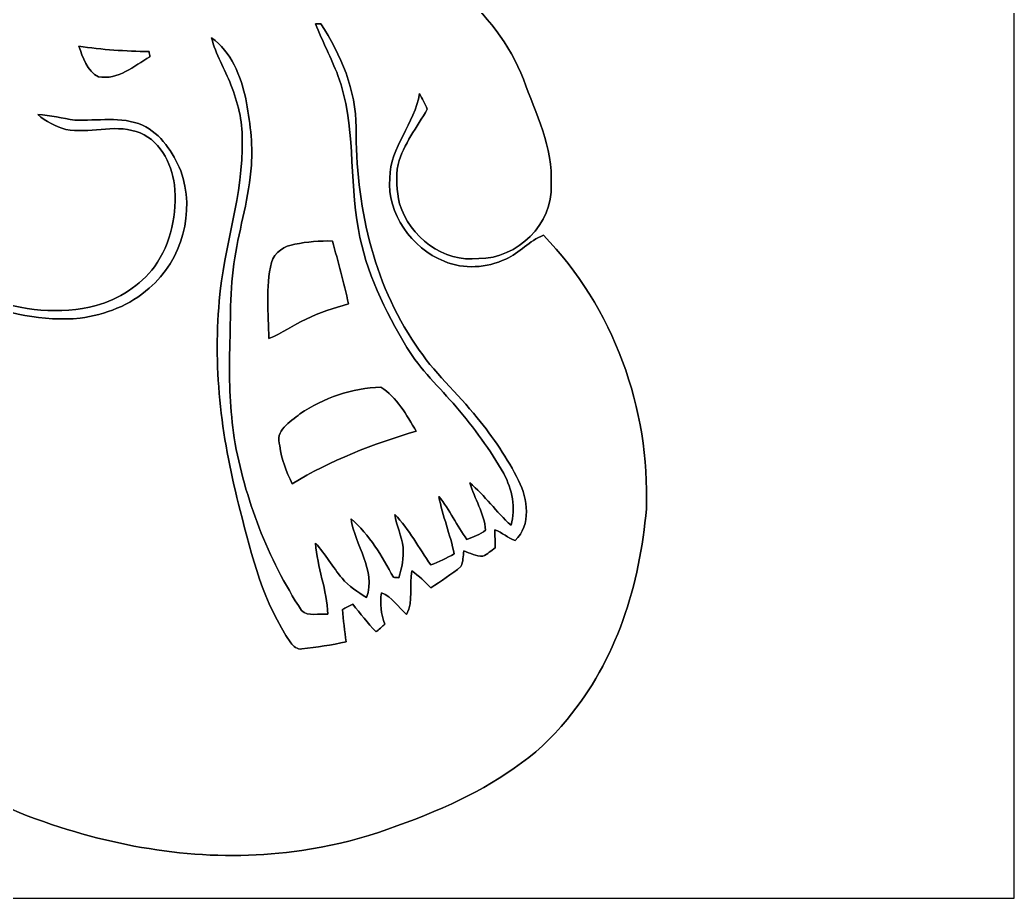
# Model space of a CAD drawing. Header units: centimetres. Extents: x -16.8 to 16.8, y -16.7 to 16.7.
# Drawn here: x -4.13 to 16.77, y -16.67 to 1.79 of the extents above; entities that cross this region are included whole.
import ezdxf

# ---------------------------------------------------------------- set-up
doc = ezdxf.new("R2010")
doc.units = ezdxf.units.CM
doc.header["$MEASUREMENT"] = 0
doc.layers.add('Layer 1', color=7, linetype='Continuous')

msp = doc.modelspace()

# ---------------------------------------------------------------- linework, layer by layer
at = {"layer": 'Layer 1', "color": 7}
for points, knots in [([(-16.77458, 16.66875), (-16.77458, 16.66875), (16.77458, 16.66875), (16.77458, 16.66875), (16.77458, 16.66875), (16.77458, 16.66875), (16.77458, -16.66875), (16.77458, -16.66875), (16.77458, -16.66875), (16.77458, -16.66875), (-16.77458, -16.66875), (-16.77458, -16.66875), (-16.77458, -16.66875), (-16.77458, -16.66875), (-16.77458, 16.66875), (-16.77458, 16.66875), (-16.77458, 16.66875), (-16.77458, 16.66875), (-16.77458, 16.66875), (-16.77458, 16.66875)], [0, 0, 0, 0, 0.16666667, 0.16666667, 0.16666667, 0.16666667, 0.33333333, 0.33333333, 0.33333333, 0.33333333, 0.5, 0.5, 0.5, 0.5, 0.66666667, 0.66666667, 0.66666667, 0.66666667, 1, 1, 1, 1]), ([(0.12136, 15.3356), (-0.28293, 15.33066), (-0.65723, 15.02551), (-0.72037, 14.62229), (-0.72037, 14.62229), (-0.74224, 14.23917), (-0.70203, 13.8557), (-0.6664, 13.47435), (-0.6664, 13.47435), (-0.63712, 13.07536), (-0.7045, 12.67495), (-0.82656, 12.29572), (-0.82656, 12.29572), (-0.97614, 11.7475), (-1.21849, 11.22292), (-1.5554, 10.76431), (-1.5554, 10.76431), (-1.67534, 10.61614), (-1.79917, 10.45669), (-1.97132, 10.36708), (-1.97132, 10.36708), (-2.46415, 10.32792), (-2.95381, 10.46974), (-3.44593, 10.40095), (-3.44593, 10.40095), (-3.80894, 10.36179), (-4.13244, 10.07251), (-4.20617, 9.71444), (-4.20617, 9.71444), (-4.24074, 9.21702), (-3.82976, 8.87871), (-3.56411, 8.51182), (-3.56411, 8.51182), (-4.04248, 8.39752), (-4.59881, 8.23136), (-4.81683, 7.74418), (-4.81683, 7.74418), (-4.97487, 7.30567), (-4.8133, 6.83648), (-4.85493, 6.38457), (-4.85493, 6.38457), (-5.04578, 6.72712), (-5.2003, 7.11059), (-5.50474, 7.37235), (-5.50474, 7.37235), (-5.76474, 7.57978), (-6.05296, 7.74735), (-6.33413, 7.92339), (-6.33413, 7.92339), (-6.43537, 7.82602), (-6.52886, 7.70996), (-6.66397, 7.65845), (-6.66397, 7.65845), (-6.79662, 7.61153), (-6.93773, 7.59495), (-7.07249, 7.5565), (-7.07249, 7.5565), (-7.08766, 7.47959), (-7.11835, 7.32578), (-7.13352, 7.24888), (-7.13352, 7.24888), (-7.30885, 7.26687), (-7.48312, 7.29086), (-7.65881, 7.30074), (-7.65881, 7.30074), (-7.66057, 7.20055), (-7.6581, 7.09612), (-7.66198, 6.99488), (-7.66198, 6.99488), (-7.82003, 7.04956), (-7.97454, 7.11341), (-8.13506, 7.16104), (-8.13506, 7.16104), (-8.15234, 7.06579), (-8.16998, 6.97301), (-8.18409, 6.87634), (-8.18409, 6.87634), (-8.4014, 6.80226), (-8.61766, 6.72465), (-8.83038, 6.63857), (-8.83038, 6.63857), (-8.73019, 6.48899), (-8.60354, 6.36058), (-8.48783, 6.22335), (-8.48783, 6.22335), (-7.96537, 5.6261), (-7.52898, 4.93077), (-7.34483, 4.15114), (-7.34483, 4.15114), (-7.21854, 3.42441), (-7.14304, 2.68923), (-7.03615, 1.95933), (-7.03615, 1.95933), (-6.98853, 1.57233), (-6.81743, 1.20826), (-6.81143, 0.81527), (-6.81143, 0.81527), (-6.78356, 0.21872), (-7.09965, -0.3369), (-7.03897, -0.93557), (-7.03897, -0.93557), (-7.03368, -1.59209), (-6.79379, -2.22885), (-6.44913, -2.78059), (-6.44913, -2.78059), (-6.03532, -3.33939), (-5.47688, -3.804), (-4.82071, -4.04813), (-4.82071, -4.04813), (-4.09293, -4.32506), (-3.27872, -4.41043), (-2.51954, -4.21534), (-2.51954, -4.21534), (-2.03941, -4.08023), (-1.60126, -3.7913), (-1.29469, -3.39725), (-1.29469, -3.39725), (-0.94262, -2.90618), (-0.82021, -2.27471), (-0.87489, -1.68028), (-0.87489, -1.68028), (-0.94121, -1.21461), (-1.19627, -0.69427), (-1.6831, -0.55774), (-1.6831, -0.55774), (-2.16711, -0.40181), (-2.67088, -0.60396), (-3.16054, -0.51294), (-3.16054, -0.51294), (-3.37644, -0.45473), (-3.57717, -0.34361), (-3.74756, -0.19932), (-3.74756, -0.19932), (-3.48403, -0.20955), (-3.22933, -0.28046), (-2.96933, -0.31609), (-2.96933, -0.31609), (-2.49661, -0.3369), (-1.99884, -0.22789), (-1.54905, -0.42404), (-1.54905, -0.42404), (-1.15499, -0.6096), (-0.90911, -0.99342), (-0.74436, -1.38148), (-0.74436, -1.38148), (-0.43145, -2.23485), (-0.71931, -3.26002), (-1.40547, -3.84986), (-1.40547, -3.84986), (-1.80552, -4.21005), (-2.33116, -4.40478), (-2.85856, -4.48028), (-2.85856, -4.48028), (-3.63573, -4.55013), (-4.42383, -4.39385), (-5.1308, -4.06964), (-5.1308, -4.06964), (-5.54919, -3.87103), (-5.87163, -3.53166), (-6.23711, -3.25614), (-6.23711, -3.25614), (-7.37235, -4.33846), (-8.01864, -5.85858), (-8.23313, -7.39563), (-8.23313, -7.39563), (-8.31003, -8.20279), (-8.29381, -9.02335), (-8.16575, -9.82486), (-8.16575, -9.82486), (-7.94385, -11.06593), (-7.38258, -12.24068), (-6.57401, -13.20588), (-6.57401, -13.20588), (-6.35388, -13.45424), (-6.14645, -13.72129), (-5.87128, -13.9132), (-5.87128, -13.9132), (-5.10011, -14.49458), (-4.2037, -14.88405), (-3.28824, -15.17544), (-3.28824, -15.17544), (-1.65382, -15.69896), (0.09596, -15.92721), (1.80128, -15.66474), (1.80128, -15.66474), (2.89807, -15.51869), (3.94441, -15.12958), (4.953, -14.6879), (4.953, -14.6879), (5.85929, -14.25575), (6.74582, -13.71318), (7.37552, -12.91519), (7.37552, -12.91519), (8.41234, -11.67977), (8.91152, -10.07145), (9.04346, -8.4836), (9.04346, -8.4836), (9.12142, -6.38634), (8.35307, -4.24533), (6.88058, -2.73861), (6.88058, -2.73861), (6.58777, -2.84762), (6.37857, -3.11009), (6.09247, -3.23638), (6.09247, -3.23638), (5.68925, -3.42759), (5.207, -3.45758), (4.79213, -3.28436), (4.79213, -3.28436), (4.10669, -3.00531), (3.59234, -2.28882), (3.64807, -1.53388), (3.64807, -1.53388), (3.65795, -0.87877), (4.17795, -0.39229), (4.27284, 0.24271), (4.27284, 0.24271), (4.32929, 0.13441), (4.38397, 0.02505), (4.43936, -0.08467), (4.43936, -0.08467), (4.2231, -0.46602), (3.9437, -0.81986), (3.82305, -1.24813), (3.82305, -1.24813), (3.77472, -1.52083), (3.79271, -1.80481), (3.85657, -2.07363), (3.85657, -2.07363), (4.06576, -2.77142), (4.77626, -3.31717), (5.51991, -3.22545), (5.51991, -3.22545), (6.33271, -3.23321), (7.08484, -2.49767), (7.04109, -1.6764), (7.04109, -1.6764), (7.09189, -0.89041), (6.71901, -0.1778), (6.46112, 0.54046), (6.46112, 0.54046), (6.17643, 1.28129), (5.66138, 1.905), (5.08952, 2.44369), (5.08952, 2.44369), (4.66831, 2.87338), (4.14655, 3.18276), (3.70628, 3.59022), (3.70628, 3.59022), (3.93594, 3.94723), (4.23898, 4.25556), (4.42701, 4.63938), (4.42701, 4.63938), (4.5526, 4.94559), (4.62174, 5.27509), (4.62245, 5.60634), (4.62245, 5.60634), (4.65067, 5.74534), (4.56036, 5.95489), (4.7117, 6.04485), (4.7117, 6.04485), (4.9597, 6.21594), (5.24157, 6.36623), (5.3788, 6.65092), (5.3788, 6.65092), (5.52379, 6.83013), (5.50616, 7.07919), (5.40209, 7.27181), (5.40209, 7.27181), (5.18583, 7.66339), (4.84187, 7.95937), (4.55401, 8.29416), (4.55401, 8.29416), (4.42701, 8.4649), (4.28872, 8.6487), (4.28978, 8.87271), (4.28978, 8.87271), (4.22557, 9.57545), (4.54484, 10.22244), (4.81154, 10.84933), (4.81154, 10.84933), (4.96182, 11.25538), (5.33188, 11.50726), (5.58694, 11.83922), (5.58694, 11.83922), (5.93266, 12.2301), (5.95348, 12.91343), (5.54602, 13.27185), (5.54602, 13.27185), (4.20229, 14.76869), (2.11067, 15.51869), (0.12136, 15.3356)], [0, 0, 0, 0, 0.01351351, 0.01351351, 0.01351351, 0.01351351, 0.02702703, 0.02702703, 0.02702703, 0.02702703, 0.04054054, 0.04054054, 0.04054054, 0.04054054, 0.05405405, 0.05405405, 0.05405405, 0.05405405, 0.06756757, 0.06756757, 0.06756757, 0.06756757, 0.08108108, 0.08108108, 0.08108108, 0.08108108, 0.09459459, 0.09459459, 0.09459459, 0.09459459, 0.10810811, 0.10810811, 0.10810811, 0.10810811, 0.12162162, 0.12162162, 0.12162162, 0.12162162, 0.13513514, 0.13513514, 0.13513514, 0.13513514, 0.14864865, 0.14864865, 0.14864865, 0.14864865, 0.16216216, 0.16216216, 0.16216216, 0.16216216, 0.17567568, 0.17567568, 0.17567568, 0.17567568, 0.18918919, 0.18918919, 0.18918919, 0.18918919, 0.2027027, 0.2027027, 0.2027027, 0.2027027, 0.21621622, 0.21621622, 0.21621622, 0.21621622, 0.22972973, 0.22972973, 0.22972973, 0.22972973, 0.24324324, 0.24324324, 0.24324324, 0.24324324, 0.25675676, 0.25675676, 0.25675676, 0.25675676, 0.27027027, 0.27027027, 0.27027027, 0.27027027, 0.28378378, 0.28378378, 0.28378378, 0.28378378, 0.2972973, 0.2972973, 0.2972973, 0.2972973, 0.31081081, 0.31081081, 0.31081081, 0.31081081, 0.32432432, 0.32432432, 0.32432432, 0.32432432, 0.33783784, 0.33783784, 0.33783784, 0.33783784, 0.35135135, 0.35135135, 0.35135135, 0.35135135, 0.36486486, 0.36486486, 0.36486486, 0.36486486, 0.37837838, 0.37837838, 0.37837838, 0.37837838, 0.39189189, 0.39189189, 0.39189189, 0.39189189, 0.40540541, 0.40540541, 0.40540541, 0.40540541, 0.41891892, 0.41891892, 0.41891892, 0.41891892, 0.43243243, 0.43243243, 0.43243243, 0.43243243, 0.44594595, 0.44594595, 0.44594595, 0.44594595, 0.45945946, 0.45945946, 0.45945946, 0.45945946, 0.47297297, 0.47297297, 0.47297297, 0.47297297, 0.48648649, 0.48648649, 0.48648649, 0.48648649, 0.5, 0.5, 0.5, 0.5, 0.51351351, 0.51351351, 0.51351351, 0.51351351, 0.52702703, 0.52702703, 0.52702703, 0.52702703, 0.54054054, 0.54054054, 0.54054054, 0.54054054, 0.55405405, 0.55405405, 0.55405405, 0.55405405, 0.56756757, 0.56756757, 0.56756757, 0.56756757, 0.58108108, 0.58108108, 0.58108108, 0.58108108, 0.59459459, 0.59459459, 0.59459459, 0.59459459, 0.60810811, 0.60810811, 0.60810811, 0.60810811, 0.62162162, 0.62162162, 0.62162162, 0.62162162, 0.63513514, 0.63513514, 0.63513514, 0.63513514, 0.64864865, 0.64864865, 0.64864865, 0.64864865, 0.66216216, 0.66216216, 0.66216216, 0.66216216, 0.67567568, 0.67567568, 0.67567568, 0.67567568, 0.68918919, 0.68918919, 0.68918919, 0.68918919, 0.7027027, 0.7027027, 0.7027027, 0.7027027, 0.71621622, 0.71621622, 0.71621622, 0.71621622, 0.72972973, 0.72972973, 0.72972973, 0.72972973, 0.74324324, 0.74324324, 0.74324324, 0.74324324, 0.75675676, 0.75675676, 0.75675676, 0.75675676, 0.77027027, 0.77027027, 0.77027027, 0.77027027, 0.78378378, 0.78378378, 0.78378378, 0.78378378, 0.7972973, 0.7972973, 0.7972973, 0.7972973, 0.81081081, 0.81081081, 0.81081081, 0.81081081, 0.82432432, 0.82432432, 0.82432432, 0.82432432, 0.83783784, 0.83783784, 0.83783784, 0.83783784, 0.85135135, 0.85135135, 0.85135135, 0.85135135, 0.86486486, 0.86486486, 0.86486486, 0.86486486, 0.87837838, 0.87837838, 0.87837838, 0.87837838, 0.89189189, 0.89189189, 0.89189189, 0.89189189, 0.90540541, 0.90540541, 0.90540541, 0.90540541, 0.91891892, 0.91891892, 0.91891892, 0.91891892, 0.93243243, 0.93243243, 0.93243243, 0.93243243, 0.94594595, 0.94594595, 0.94594595, 0.94594595, 0.95945946, 0.95945946, 0.95945946, 0.95945946, 0.97297297, 0.97297297, 0.97297297, 0.97297297, 1, 1, 1, 1]), ([(2.08668, 1.70674), (2.11561, 1.70674), (2.17346, 1.70674), (2.20204, 1.70709), (2.20204, 1.70709), (2.62361, 1.05728), (2.94111, 0.3108), (2.94181, -0.47554), (2.94181, -0.47554), (2.9397, -2.07045), (3.27978, -3.71722), (4.19876, -5.04719), (4.19876, -5.04719), (4.56283, -5.61058), (5.07224, -6.05402), (5.48922, -6.57507), (5.48922, -6.57507), (5.82154, -6.98429), (6.12457, -7.42068), (6.35882, -7.89411), (6.35882, -7.89411), (6.55108, -8.27864), (6.62799, -8.82756), (6.28615, -9.15141), (6.28615, -9.15141), (6.13128, -9.10414), (6.01274, -8.98313), (5.86034, -8.92845), (5.86034, -8.92845), (5.85999, -9.05263), (5.86317, -9.18034), (5.86881, -9.30592), (5.86881, -9.30592), (5.78238, -9.3659), (5.70371, -9.43857), (5.60811, -9.48443), (5.60811, -9.48443), (5.46523, -9.48408), (5.33859, -9.41846), (5.20876, -9.37013), (5.20876, -9.37013), (5.1883, -9.47702), (5.19783, -9.59732), (5.14562, -9.69751), (5.14562, -9.69751), (4.94806, -9.86508), (4.72687, -10.0009), (4.5145, -10.14871), (4.5145, -10.14871), (4.38644, -10.02312), (4.26508, -9.88907), (4.11339, -9.79205), (4.11339, -9.79205), (4.058, -10.09438), (4.15043, -10.42141), (4.00438, -10.70504), (4.00438, -10.70504), (3.82023, -10.56005), (3.70381, -10.33216), (3.47416, -10.24925), (3.47416, -10.24925), (3.44205, -10.47432), (3.45934, -10.70116), (3.54647, -10.91212), (3.54647, -10.91212), (3.49991, -10.95234), (3.40748, -11.03312), (3.36091, -11.07334), (3.36091, -11.07334), (3.18523, -10.89025), (3.03177, -10.68846), (2.87373, -10.49091), (2.87373, -10.49091), (2.79964, -10.52654), (2.72662, -10.56322), (2.65359, -10.60062), (2.65359, -10.60062), (2.6737, -10.82816), (2.69946, -11.05606), (2.73368, -11.28254), (2.73368, -11.28254), (2.42605, -11.34745), (2.1149, -11.39896), (1.80234, -11.43141), (1.80234, -11.43141), (1.70427, -11.4487), (1.62313, -11.37955), (1.57198, -11.30406), (1.57198, -11.30406), (0.99519, -10.47785), (0.74471, -9.48514), (0.508, -8.52029), (0.508, -8.52029), (0.12418, -7.09154), (-0.07056, -5.59894), (0.06491, -4.12115), (0.06491, -4.12115), (0.16051, -2.97886), (0.57432, -1.87819), (0.54681, -0.72284), (0.54681, -0.72284), (0.56268, -0.32738), (0.44838, 0.05715), (0.31115, 0.42369), (0.31115, 0.42369), (0.18168, 0.756), (-0.01764, 1.06398), (-0.09454, 1.41534), (-0.09454, 1.41534), (0.31679, 1.11584), (0.51682, 0.61454), (0.62089, 0.13335), (0.62089, 0.13335), (0.70767, -0.32773), (0.77435, -0.79693), (0.74083, -1.26718), (0.74083, -1.26718), (0.69991, -1.92793), (0.49283, -2.56258), (0.39335, -3.21451), (0.39335, -3.21451), (0.27658, -3.88338), (0.31221, -4.56459), (0.28011, -5.23981), (0.28011, -5.23981), (0.26987, -5.82648), (0.29563, -6.41632), (0.37818, -6.99805), (0.37818, -6.99805), (0.60254, -8.28463), (1.08197, -9.52923), (1.79564, -10.62426), (1.79564, -10.62426), (1.93428, -10.76254), (2.16606, -10.67788), (2.34456, -10.70434), (2.34456, -10.70434), (2.33362, -10.19387), (2.12055, -9.71621), (2.09056, -9.20891), (2.09056, -9.20891), (2.29341, -9.44174), (2.4511, -9.70809), (2.64654, -9.94692), (2.64654, -9.94692), (2.78589, -10.11802), (2.9785, -10.23161), (3.16159, -10.35015), (3.16159, -10.35015), (3.36762, -9.77159), (2.91077, -9.25548), (2.83774, -8.69844), (2.83774, -8.69844), (3.22615, -9.02935), (3.48968, -9.4802), (3.72533, -9.92646), (3.72533, -9.92646), (3.75356, -9.92858), (3.81, -9.93281), (3.83822, -9.93493), (3.83822, -9.93493), (3.90878, -9.73067), (3.94194, -9.51265), (3.9303, -9.29675), (3.9303, -9.29675), (3.89502, -9.06004), (3.79589, -8.83991), (3.75497, -8.6046), (3.75497, -8.6046), (4.05624, -8.91999), (4.26438, -9.30875), (4.51062, -9.66611), (4.51062, -9.66611), (4.68277, -9.60473), (4.84434, -9.51865), (5.00697, -9.4361), (5.00697, -9.4361), (4.91984, -9.02617), (4.75932, -8.63635), (4.68066, -8.22466), (4.68066, -8.22466), (4.91172, -8.50477), (5.05354, -8.84308), (5.27191, -9.13236), (5.27191, -9.13236), (5.40456, -9.07168), (5.55131, -9.03146), (5.6642, -8.93551), (5.6642, -8.93551), (5.63845, -8.57709), (5.42784, -8.27652), (5.33294, -7.93891), (5.33294, -7.93891), (5.64903, -8.20879), (5.89033, -8.5538), (6.19831, -8.83285), (6.19831, -8.83285), (6.30237, -8.46561), (6.22582, -8.07649), (6.04485, -7.74771), (6.04485, -7.74771), (5.76262, -7.24747), (5.42184, -6.78109), (5.04754, -6.34647), (5.04754, -6.34647), (4.69759, -5.93266), (4.28978, -5.56225), (4.01038, -5.09341), (4.01038, -5.09341), (3.54577, -4.32858), (3.14537, -3.50449), (2.99014, -2.6162), (2.99014, -2.6162), (2.79294, -1.54446), (2.93864, -0.41734), (2.56117, 0.62124), (2.56117, 0.62124), (2.41653, 0.98848), (2.23555, 1.34091), (2.08668, 1.70674)], [0, 0, 0, 0, 0.01785714, 0.01785714, 0.01785714, 0.01785714, 0.03571429, 0.03571429, 0.03571429, 0.03571429, 0.05357143, 0.05357143, 0.05357143, 0.05357143, 0.07142857, 0.07142857, 0.07142857, 0.07142857, 0.08928571, 0.08928571, 0.08928571, 0.08928571, 0.10714286, 0.10714286, 0.10714286, 0.10714286, 0.125, 0.125, 0.125, 0.125, 0.14285714, 0.14285714, 0.14285714, 0.14285714, 0.16071429, 0.16071429, 0.16071429, 0.16071429, 0.17857143, 0.17857143, 0.17857143, 0.17857143, 0.19642857, 0.19642857, 0.19642857, 0.19642857, 0.21428571, 0.21428571, 0.21428571, 0.21428571, 0.23214286, 0.23214286, 0.23214286, 0.23214286, 0.25, 0.25, 0.25, 0.25, 0.26785714, 0.26785714, 0.26785714, 0.26785714, 0.28571429, 0.28571429, 0.28571429, 0.28571429, 0.30357143, 0.30357143, 0.30357143, 0.30357143, 0.32142857, 0.32142857, 0.32142857, 0.32142857, 0.33928571, 0.33928571, 0.33928571, 0.33928571, 0.35714286, 0.35714286, 0.35714286, 0.35714286, 0.375, 0.375, 0.375, 0.375, 0.39285714, 0.39285714, 0.39285714, 0.39285714, 0.41071429, 0.41071429, 0.41071429, 0.41071429, 0.42857143, 0.42857143, 0.42857143, 0.42857143, 0.44642857, 0.44642857, 0.44642857, 0.44642857, 0.46428571, 0.46428571, 0.46428571, 0.46428571, 0.48214286, 0.48214286, 0.48214286, 0.48214286, 0.5, 0.5, 0.5, 0.5, 0.51785714, 0.51785714, 0.51785714, 0.51785714, 0.53571429, 0.53571429, 0.53571429, 0.53571429, 0.55357143, 0.55357143, 0.55357143, 0.55357143, 0.57142857, 0.57142857, 0.57142857, 0.57142857, 0.58928571, 0.58928571, 0.58928571, 0.58928571, 0.60714286, 0.60714286, 0.60714286, 0.60714286, 0.625, 0.625, 0.625, 0.625, 0.64285714, 0.64285714, 0.64285714, 0.64285714, 0.66071429, 0.66071429, 0.66071429, 0.66071429, 0.67857143, 0.67857143, 0.67857143, 0.67857143, 0.69642857, 0.69642857, 0.69642857, 0.69642857, 0.71428571, 0.71428571, 0.71428571, 0.71428571, 0.73214286, 0.73214286, 0.73214286, 0.73214286, 0.75, 0.75, 0.75, 0.75, 0.76785714, 0.76785714, 0.76785714, 0.76785714, 0.78571429, 0.78571429, 0.78571429, 0.78571429, 0.80357143, 0.80357143, 0.80357143, 0.80357143, 0.82142857, 0.82142857, 0.82142857, 0.82142857, 0.83928571, 0.83928571, 0.83928571, 0.83928571, 0.85714286, 0.85714286, 0.85714286, 0.85714286, 0.875, 0.875, 0.875, 0.875, 0.89285714, 0.89285714, 0.89285714, 0.89285714, 0.91071429, 0.91071429, 0.91071429, 0.91071429, 0.92857143, 0.92857143, 0.92857143, 0.92857143, 0.94642857, 0.94642857, 0.94642857, 0.94642857, 0.96428571, 0.96428571, 0.96428571, 0.96428571, 1, 1, 1, 1]), ([(-2.88608, 1.2379), (-2.39818, 1.15958), (-1.90394, 1.13453), (-1.41041, 1.12254), (-1.41041, 1.12254), (-1.40441, 1.08585), (-1.39806, 1.04881), (-1.39171, 1.01177), (-1.39171, 1.01177), (-1.72579, 0.82056), (-2.06234, 0.51999), (-2.4765, 0.59337), (-2.4765, 0.59337), (-2.71498, 0.70838), (-2.80458, 1.00224), (-2.88608, 1.2379)], [0, 0, 0, 0, 0.2, 0.2, 0.2, 0.2, 0.4, 0.4, 0.4, 0.4, 0.6, 0.6, 0.6, 0.6, 1, 1, 1, 1]), ([(1.65382, -2.92347), (1.91452, -2.87726), (2.18087, -2.85044), (2.44616, -2.85821), (2.44616, -2.85821), (2.56046, -3.29706), (2.69099, -3.73239), (2.77989, -4.17759), (2.77989, -4.17759), (2.47897, -4.2732), (2.17064, -4.35434), (1.88948, -4.50144), (1.88948, -4.50144), (1.62243, -4.62386), (1.38148, -4.79601), (1.1109, -4.91031), (1.1109, -4.91031), (1.09291, -4.37727), (1.04387, -3.8354), (1.16029, -3.30941), (1.16029, -3.30941), (1.21885, -3.08716), (1.44216, -2.96404), (1.65382, -2.92347)], [0, 0, 0, 0, 0.14285714, 0.14285714, 0.14285714, 0.14285714, 0.28571429, 0.28571429, 0.28571429, 0.28571429, 0.42857143, 0.42857143, 0.42857143, 0.42857143, 0.57142857, 0.57142857, 0.57142857, 0.57142857, 0.71428571, 0.71428571, 0.71428571, 0.71428571, 1, 1, 1, 1]), ([(1.76177, -6.49076), (2.25813, -6.15068), (2.85926, -5.95171), (3.45934, -5.92984), (3.45934, -5.92984), (3.80048, -6.14221), (4.00297, -6.51827), (4.20687, -6.85447), (4.20687, -6.85447), (3.29812, -7.12258), (2.40841, -7.4676), (1.59667, -7.96114), (1.59667, -7.96114), (1.47884, -7.70678), (1.3656, -7.44467), (1.33773, -7.16315), (1.33773, -7.16315), (1.2259, -6.84601), (1.55822, -6.65515), (1.76177, -6.49076)], [0, 0, 0, 0, 0.16666667, 0.16666667, 0.16666667, 0.16666667, 0.33333333, 0.33333333, 0.33333333, 0.33333333, 0.5, 0.5, 0.5, 0.5, 0.66666667, 0.66666667, 0.66666667, 0.66666667, 1, 1, 1, 1])]:
    msp.add_open_spline(points, degree=3, knots=knots, dxfattribs=at)
at = {"layer": 'Layer 1', "color": 252}
for points, knots in [([(0.12136, 15.3356), (2.11067, 15.51869), (4.20229, 14.76869), (5.54602, 13.27185), (5.54602, 13.27185), (5.95348, 12.91343), (5.93266, 12.2301), (5.58694, 11.83922), (5.58694, 11.83922), (5.33188, 11.50726), (4.96182, 11.25538), (4.81154, 10.84933), (4.81154, 10.84933), (4.54484, 10.22244), (4.22557, 9.57545), (4.28978, 8.87271), (4.28978, 8.87271), (4.28872, 8.6487), (4.42701, 8.4649), (4.55401, 8.29416), (4.55401, 8.29416), (4.84187, 7.95937), (5.18583, 7.66339), (5.40209, 7.27181), (5.40209, 7.27181), (5.50616, 7.07919), (5.52379, 6.83013), (5.3788, 6.65092), (5.3788, 6.65092), (5.24157, 6.36623), (4.9597, 6.21594), (4.7117, 6.04485), (4.7117, 6.04485), (4.56036, 5.95489), (4.65067, 5.74534), (4.62245, 5.60634), (4.62245, 5.60634), (4.62174, 5.27509), (4.5526, 4.94559), (4.42701, 4.63938), (4.42701, 4.63938), (4.23898, 4.25556), (3.93594, 3.94723), (3.70628, 3.59022), (3.70628, 3.59022), (4.14655, 3.18276), (4.66831, 2.87338), (5.08952, 2.44369), (5.08952, 2.44369), (5.66138, 1.905), (6.17643, 1.28129), (6.46112, 0.54046), (6.46112, 0.54046), (6.71901, -0.1778), (7.09189, -0.89041), (7.04109, -1.6764), (7.04109, -1.6764), (7.08484, -2.49767), (6.33271, -3.23321), (5.51991, -3.22545), (5.51991, -3.22545), (4.77626, -3.31717), (4.06576, -2.77142), (3.85657, -2.07363), (3.85657, -2.07363), (3.79271, -1.80481), (3.77472, -1.52083), (3.82305, -1.24813), (3.82305, -1.24813), (3.9437, -0.81986), (4.2231, -0.46602), (4.43936, -0.08467), (4.43936, -0.08467), (4.38397, 0.02505), (4.32929, 0.13441), (4.27284, 0.24271), (4.27284, 0.24271), (4.17795, -0.39229), (3.65795, -0.87877), (3.64807, -1.53388), (3.64807, -1.53388), (3.59234, -2.28882), (4.10669, -3.00531), (4.79213, -3.28436), (4.79213, -3.28436), (5.207, -3.45758), (5.68925, -3.42759), (6.09247, -3.23638), (6.09247, -3.23638), (6.37857, -3.11009), (6.58777, -2.84762), (6.88058, -2.73861), (6.88058, -2.73861), (8.35307, -4.24533), (9.12142, -6.38634), (9.04346, -8.4836), (9.04346, -8.4836), (8.91152, -10.07145), (8.41234, -11.67977), (7.37552, -12.91519), (7.37552, -12.91519), (6.74582, -13.71318), (5.85929, -14.25575), (4.953, -14.6879), (4.953, -14.6879), (3.94441, -15.12958), (2.89807, -15.51869), (1.80128, -15.66474), (1.80128, -15.66474), (0.09596, -15.92721), (-1.65382, -15.69896), (-3.28824, -15.17544), (-3.28824, -15.17544), (-4.2037, -14.88405), (-5.10011, -14.49458), (-5.87128, -13.9132), (-5.87128, -13.9132), (-6.14645, -13.72129), (-6.35388, -13.45424), (-6.57401, -13.20588), (-6.57401, -13.20588), (-7.38258, -12.24068), (-7.94385, -11.06593), (-8.16575, -9.82486), (-8.16575, -9.82486), (-8.29381, -9.02335), (-8.31003, -8.20279), (-8.23313, -7.39563), (-8.23313, -7.39563), (-8.01864, -5.85858), (-7.37235, -4.33846), (-6.23711, -3.25614), (-6.23711, -3.25614), (-5.87163, -3.53166), (-5.54919, -3.87103), (-5.1308, -4.06964), (-5.1308, -4.06964), (-4.42383, -4.39385), (-3.63573, -4.55013), (-2.85856, -4.48028), (-2.85856, -4.48028), (-2.33116, -4.40478), (-1.80552, -4.21005), (-1.40547, -3.84986), (-1.40547, -3.84986), (-0.71931, -3.26002), (-0.43145, -2.23485), (-0.74436, -1.38148), (-0.74436, -1.38148), (-0.90911, -0.99342), (-1.15499, -0.6096), (-1.54905, -0.42404), (-1.54905, -0.42404), (-1.99884, -0.22789), (-2.49661, -0.3369), (-2.96933, -0.31609), (-2.96933, -0.31609), (-3.22933, -0.28046), (-3.48403, -0.20955), (-3.74756, -0.19932), (-3.74756, -0.19932), (-3.57717, -0.34361), (-3.37644, -0.45473), (-3.16054, -0.51294), (-3.16054, -0.51294), (-2.67088, -0.60396), (-2.16711, -0.40181), (-1.6831, -0.55774), (-1.6831, -0.55774), (-1.19627, -0.69427), (-0.94121, -1.21461), (-0.87489, -1.68028), (-0.87489, -1.68028), (-0.82021, -2.27471), (-0.94262, -2.90618), (-1.29469, -3.39725), (-1.29469, -3.39725), (-1.60126, -3.7913), (-2.03941, -4.08023), (-2.51954, -4.21534), (-2.51954, -4.21534), (-3.27872, -4.41043), (-4.09293, -4.32506), (-4.82071, -4.04813), (-4.82071, -4.04813), (-5.47688, -3.804), (-6.03532, -3.33939), (-6.44913, -2.78059), (-6.44913, -2.78059), (-6.79379, -2.22885), (-7.03368, -1.59209), (-7.03897, -0.93557), (-7.03897, -0.93557), (-7.09965, -0.3369), (-6.78356, 0.21872), (-6.81143, 0.81527), (-6.81143, 0.81527), (-6.81743, 1.20826), (-6.98853, 1.57233), (-7.03615, 1.95933), (-7.03615, 1.95933), (-7.14304, 2.68923), (-7.21854, 3.42441), (-7.34483, 4.15114), (-7.34483, 4.15114), (-7.52898, 4.93077), (-7.96537, 5.6261), (-8.48783, 6.22335), (-8.48783, 6.22335), (-8.60354, 6.36058), (-8.73019, 6.48899), (-8.83038, 6.63857), (-8.83038, 6.63857), (-8.61766, 6.72465), (-8.4014, 6.80226), (-8.18409, 6.87634), (-8.18409, 6.87634), (-8.16998, 6.97301), (-8.15234, 7.06579), (-8.13506, 7.16104), (-8.13506, 7.16104), (-7.97454, 7.11341), (-7.82003, 7.04956), (-7.66198, 6.99488), (-7.66198, 6.99488), (-7.6581, 7.09612), (-7.66057, 7.20055), (-7.65881, 7.30074), (-7.65881, 7.30074), (-7.48312, 7.29086), (-7.30885, 7.26687), (-7.13352, 7.24888), (-7.13352, 7.24888), (-7.11835, 7.32578), (-7.08766, 7.47959), (-7.07249, 7.5565), (-7.07249, 7.5565), (-6.93773, 7.59495), (-6.79662, 7.61153), (-6.66397, 7.65845), (-6.66397, 7.65845), (-6.52886, 7.70996), (-6.43537, 7.82602), (-6.33413, 7.92339), (-6.33413, 7.92339), (-6.05296, 7.74735), (-5.76474, 7.57978), (-5.50474, 7.37235), (-5.50474, 7.37235), (-5.2003, 7.11059), (-5.04578, 6.72712), (-4.85493, 6.38457), (-4.85493, 6.38457), (-4.8133, 6.83648), (-4.97487, 7.30567), (-4.81683, 7.74418), (-4.81683, 7.74418), (-4.59881, 8.23136), (-4.04248, 8.39752), (-3.56411, 8.51182), (-3.56411, 8.51182), (-3.82976, 8.87871), (-4.24074, 9.21702), (-4.20617, 9.71444), (-4.20617, 9.71444), (-4.13244, 10.07251), (-3.80894, 10.36179), (-3.44593, 10.40095), (-3.44593, 10.40095), (-2.95381, 10.46974), (-2.46415, 10.32792), (-1.97132, 10.36708), (-1.97132, 10.36708), (-1.79917, 10.45669), (-1.67534, 10.61614), (-1.5554, 10.76431), (-1.5554, 10.76431), (-1.21849, 11.22292), (-0.97614, 11.7475), (-0.82656, 12.29572), (-0.82656, 12.29572), (-0.7045, 12.67495), (-0.63712, 13.07536), (-0.6664, 13.47435), (-0.6664, 13.47435), (-0.70203, 13.8557), (-0.74224, 14.23917), (-0.72037, 14.62229), (-0.72037, 14.62229), (-0.65723, 15.02551), (-0.28293, 15.33066), (0.12136, 15.3356), (0.12136, 15.3356), (0.12136, 15.3356), (0.12136, 15.3356), (0.12136, 15.3356)], [0, 0, 0, 0, 0.01333333, 0.01333333, 0.01333333, 0.01333333, 0.02666667, 0.02666667, 0.02666667, 0.02666667, 0.04, 0.04, 0.04, 0.04, 0.05333333, 0.05333333, 0.05333333, 0.05333333, 0.06666667, 0.06666667, 0.06666667, 0.06666667, 0.08, 0.08, 0.08, 0.08, 0.09333333, 0.09333333, 0.09333333, 0.09333333, 0.10666667, 0.10666667, 0.10666667, 0.10666667, 0.12, 0.12, 0.12, 0.12, 0.13333333, 0.13333333, 0.13333333, 0.13333333, 0.14666667, 0.14666667, 0.14666667, 0.14666667, 0.16, 0.16, 0.16, 0.16, 0.17333333, 0.17333333, 0.17333333, 0.17333333, 0.18666667, 0.18666667, 0.18666667, 0.18666667, 0.2, 0.2, 0.2, 0.2, 0.21333333, 0.21333333, 0.21333333, 0.21333333, 0.22666667, 0.22666667, 0.22666667, 0.22666667, 0.24, 0.24, 0.24, 0.24, 0.25333333, 0.25333333, 0.25333333, 0.25333333, 0.26666667, 0.26666667, 0.26666667, 0.26666667, 0.28, 0.28, 0.28, 0.28, 0.29333333, 0.29333333, 0.29333333, 0.29333333, 0.30666667, 0.30666667, 0.30666667, 0.30666667, 0.32, 0.32, 0.32, 0.32, 0.33333333, 0.33333333, 0.33333333, 0.33333333, 0.34666667, 0.34666667, 0.34666667, 0.34666667, 0.36, 0.36, 0.36, 0.36, 0.37333333, 0.37333333, 0.37333333, 0.37333333, 0.38666667, 0.38666667, 0.38666667, 0.38666667, 0.4, 0.4, 0.4, 0.4, 0.41333333, 0.41333333, 0.41333333, 0.41333333, 0.42666667, 0.42666667, 0.42666667, 0.42666667, 0.44, 0.44, 0.44, 0.44, 0.45333333, 0.45333333, 0.45333333, 0.45333333, 0.46666667, 0.46666667, 0.46666667, 0.46666667, 0.48, 0.48, 0.48, 0.48, 0.49333333, 0.49333333, 0.49333333, 0.49333333, 0.50666667, 0.50666667, 0.50666667, 0.50666667, 0.52, 0.52, 0.52, 0.52, 0.53333333, 0.53333333, 0.53333333, 0.53333333, 0.54666667, 0.54666667, 0.54666667, 0.54666667, 0.56, 0.56, 0.56, 0.56, 0.57333333, 0.57333333, 0.57333333, 0.57333333, 0.58666667, 0.58666667, 0.58666667, 0.58666667, 0.6, 0.6, 0.6, 0.6, 0.61333333, 0.61333333, 0.61333333, 0.61333333, 0.62666667, 0.62666667, 0.62666667, 0.62666667, 0.64, 0.64, 0.64, 0.64, 0.65333333, 0.65333333, 0.65333333, 0.65333333, 0.66666667, 0.66666667, 0.66666667, 0.66666667, 0.68, 0.68, 0.68, 0.68, 0.69333333, 0.69333333, 0.69333333, 0.69333333, 0.70666667, 0.70666667, 0.70666667, 0.70666667, 0.72, 0.72, 0.72, 0.72, 0.73333333, 0.73333333, 0.73333333, 0.73333333, 0.74666667, 0.74666667, 0.74666667, 0.74666667, 0.76, 0.76, 0.76, 0.76, 0.77333333, 0.77333333, 0.77333333, 0.77333333, 0.78666667, 0.78666667, 0.78666667, 0.78666667, 0.8, 0.8, 0.8, 0.8, 0.81333333, 0.81333333, 0.81333333, 0.81333333, 0.82666667, 0.82666667, 0.82666667, 0.82666667, 0.84, 0.84, 0.84, 0.84, 0.85333333, 0.85333333, 0.85333333, 0.85333333, 0.86666667, 0.86666667, 0.86666667, 0.86666667, 0.88, 0.88, 0.88, 0.88, 0.89333333, 0.89333333, 0.89333333, 0.89333333, 0.90666667, 0.90666667, 0.90666667, 0.90666667, 0.92, 0.92, 0.92, 0.92, 0.93333333, 0.93333333, 0.93333333, 0.93333333, 0.94666667, 0.94666667, 0.94666667, 0.94666667, 0.96, 0.96, 0.96, 0.96, 0.97333333, 0.97333333, 0.97333333, 0.97333333, 1, 1, 1, 1]), ([(2.08668, 1.70674), (2.23555, 1.34091), (2.41653, 0.98848), (2.56117, 0.62124), (2.56117, 0.62124), (2.93864, -0.41734), (2.79294, -1.54446), (2.99014, -2.6162), (2.99014, -2.6162), (3.14537, -3.50449), (3.54577, -4.32858), (4.01038, -5.09341), (4.01038, -5.09341), (4.28978, -5.56225), (4.69759, -5.93266), (5.04754, -6.34647), (5.04754, -6.34647), (5.42184, -6.78109), (5.76262, -7.24747), (6.04485, -7.74771), (6.04485, -7.74771), (6.22582, -8.07649), (6.30237, -8.46561), (6.19831, -8.83285), (6.19831, -8.83285), (5.89033, -8.5538), (5.64903, -8.20879), (5.33294, -7.93891), (5.33294, -7.93891), (5.42784, -8.27652), (5.63845, -8.57709), (5.6642, -8.93551), (5.6642, -8.93551), (5.55131, -9.03146), (5.40456, -9.07168), (5.27191, -9.13236), (5.27191, -9.13236), (5.05354, -8.84308), (4.91172, -8.50477), (4.68066, -8.22466), (4.68066, -8.22466), (4.75932, -8.63635), (4.91984, -9.02617), (5.00697, -9.4361), (5.00697, -9.4361), (4.84434, -9.51865), (4.68277, -9.60473), (4.51062, -9.66611), (4.51062, -9.66611), (4.26438, -9.30875), (4.05624, -8.91999), (3.75497, -8.6046), (3.75497, -8.6046), (3.79589, -8.83991), (3.89502, -9.06004), (3.9303, -9.29675), (3.9303, -9.29675), (3.94194, -9.51265), (3.90878, -9.73067), (3.83822, -9.93493), (3.83822, -9.93493), (3.81, -9.93281), (3.75356, -9.92858), (3.72533, -9.92646), (3.72533, -9.92646), (3.48968, -9.4802), (3.22615, -9.02935), (2.83774, -8.69844), (2.83774, -8.69844), (2.91077, -9.25548), (3.36762, -9.77159), (3.16159, -10.35015), (3.16159, -10.35015), (2.9785, -10.23161), (2.78589, -10.11802), (2.64654, -9.94692), (2.64654, -9.94692), (2.4511, -9.70809), (2.29341, -9.44174), (2.09056, -9.20891), (2.09056, -9.20891), (2.12055, -9.71621), (2.33362, -10.19387), (2.34456, -10.70434), (2.34456, -10.70434), (2.16606, -10.67788), (1.93428, -10.76254), (1.79564, -10.62426), (1.79564, -10.62426), (1.08197, -9.52923), (0.60254, -8.28463), (0.37818, -6.99805), (0.37818, -6.99805), (0.29563, -6.41632), (0.26987, -5.82648), (0.28011, -5.23981), (0.28011, -5.23981), (0.31221, -4.56459), (0.27658, -3.88338), (0.39335, -3.21451), (0.39335, -3.21451), (0.49283, -2.56258), (0.69991, -1.92793), (0.74083, -1.26718), (0.74083, -1.26718), (0.77435, -0.79693), (0.70767, -0.32773), (0.62089, 0.13335), (0.62089, 0.13335), (0.51682, 0.61454), (0.31679, 1.11584), (-0.09454, 1.41534), (-0.09454, 1.41534), (-0.01764, 1.06398), (0.18168, 0.756), (0.31115, 0.42369), (0.31115, 0.42369), (0.44838, 0.05715), (0.56268, -0.32738), (0.54681, -0.72284), (0.54681, -0.72284), (0.57432, -1.87819), (0.16051, -2.97886), (0.06491, -4.12115), (0.06491, -4.12115), (-0.07056, -5.59894), (0.12418, -7.09154), (0.508, -8.52029), (0.508, -8.52029), (0.74471, -9.48514), (0.99519, -10.47785), (1.57198, -11.30406), (1.57198, -11.30406), (1.62313, -11.37955), (1.70427, -11.4487), (1.80234, -11.43141), (1.80234, -11.43141), (2.1149, -11.39896), (2.42605, -11.34745), (2.73368, -11.28254), (2.73368, -11.28254), (2.69946, -11.05606), (2.6737, -10.82816), (2.65359, -10.60062), (2.65359, -10.60062), (2.72662, -10.56322), (2.79964, -10.52654), (2.87373, -10.49091), (2.87373, -10.49091), (3.03177, -10.68846), (3.18523, -10.89025), (3.36091, -11.07334), (3.36091, -11.07334), (3.40748, -11.03312), (3.49991, -10.95234), (3.54647, -10.91212), (3.54647, -10.91212), (3.45934, -10.70116), (3.44205, -10.47432), (3.47416, -10.24925), (3.47416, -10.24925), (3.70381, -10.33216), (3.82023, -10.56005), (4.00438, -10.70504), (4.00438, -10.70504), (4.15043, -10.42141), (4.058, -10.09438), (4.11339, -9.79205), (4.11339, -9.79205), (4.26508, -9.88907), (4.38644, -10.02312), (4.5145, -10.14871), (4.5145, -10.14871), (4.72687, -10.0009), (4.94806, -9.86508), (5.14562, -9.69751), (5.14562, -9.69751), (5.19783, -9.59732), (5.1883, -9.47702), (5.20876, -9.37013), (5.20876, -9.37013), (5.33859, -9.41846), (5.46523, -9.48408), (5.60811, -9.48443), (5.60811, -9.48443), (5.70371, -9.43857), (5.78238, -9.3659), (5.86881, -9.30592), (5.86881, -9.30592), (5.86317, -9.18034), (5.85999, -9.05263), (5.86034, -8.92845), (5.86034, -8.92845), (6.01274, -8.98313), (6.13128, -9.10414), (6.28615, -9.15141), (6.28615, -9.15141), (6.62799, -8.82756), (6.55108, -8.27864), (6.35882, -7.89411), (6.35882, -7.89411), (6.12457, -7.42068), (5.82154, -6.98429), (5.48922, -6.57507), (5.48922, -6.57507), (5.07224, -6.05402), (4.56283, -5.61058), (4.19876, -5.04719), (4.19876, -5.04719), (3.27978, -3.71722), (2.9397, -2.07045), (2.94181, -0.47554), (2.94181, -0.47554), (2.94111, 0.3108), (2.62361, 1.05728), (2.20204, 1.70709), (2.20204, 1.70709), (2.17346, 1.70674), (2.11561, 1.70674), (2.08668, 1.70674), (2.08668, 1.70674), (2.08668, 1.70674), (2.08668, 1.70674), (2.08668, 1.70674)], [0, 0, 0, 0, 0.01754386, 0.01754386, 0.01754386, 0.01754386, 0.03508772, 0.03508772, 0.03508772, 0.03508772, 0.05263158, 0.05263158, 0.05263158, 0.05263158, 0.07017544, 0.07017544, 0.07017544, 0.07017544, 0.0877193, 0.0877193, 0.0877193, 0.0877193, 0.10526316, 0.10526316, 0.10526316, 0.10526316, 0.12280702, 0.12280702, 0.12280702, 0.12280702, 0.14035088, 0.14035088, 0.14035088, 0.14035088, 0.15789474, 0.15789474, 0.15789474, 0.15789474, 0.1754386, 0.1754386, 0.1754386, 0.1754386, 0.19298246, 0.19298246, 0.19298246, 0.19298246, 0.21052632, 0.21052632, 0.21052632, 0.21052632, 0.22807018, 0.22807018, 0.22807018, 0.22807018, 0.24561404, 0.24561404, 0.24561404, 0.24561404, 0.26315789, 0.26315789, 0.26315789, 0.26315789, 0.28070175, 0.28070175, 0.28070175, 0.28070175, 0.29824561, 0.29824561, 0.29824561, 0.29824561, 0.31578947, 0.31578947, 0.31578947, 0.31578947, 0.33333333, 0.33333333, 0.33333333, 0.33333333, 0.35087719, 0.35087719, 0.35087719, 0.35087719, 0.36842105, 0.36842105, 0.36842105, 0.36842105, 0.38596491, 0.38596491, 0.38596491, 0.38596491, 0.40350877, 0.40350877, 0.40350877, 0.40350877, 0.42105263, 0.42105263, 0.42105263, 0.42105263, 0.43859649, 0.43859649, 0.43859649, 0.43859649, 0.45614035, 0.45614035, 0.45614035, 0.45614035, 0.47368421, 0.47368421, 0.47368421, 0.47368421, 0.49122807, 0.49122807, 0.49122807, 0.49122807, 0.50877193, 0.50877193, 0.50877193, 0.50877193, 0.52631579, 0.52631579, 0.52631579, 0.52631579, 0.54385965, 0.54385965, 0.54385965, 0.54385965, 0.56140351, 0.56140351, 0.56140351, 0.56140351, 0.57894737, 0.57894737, 0.57894737, 0.57894737, 0.59649123, 0.59649123, 0.59649123, 0.59649123, 0.61403509, 0.61403509, 0.61403509, 0.61403509, 0.63157895, 0.63157895, 0.63157895, 0.63157895, 0.64912281, 0.64912281, 0.64912281, 0.64912281, 0.66666667, 0.66666667, 0.66666667, 0.66666667, 0.68421053, 0.68421053, 0.68421053, 0.68421053, 0.70175439, 0.70175439, 0.70175439, 0.70175439, 0.71929825, 0.71929825, 0.71929825, 0.71929825, 0.73684211, 0.73684211, 0.73684211, 0.73684211, 0.75438596, 0.75438596, 0.75438596, 0.75438596, 0.77192982, 0.77192982, 0.77192982, 0.77192982, 0.78947368, 0.78947368, 0.78947368, 0.78947368, 0.80701754, 0.80701754, 0.80701754, 0.80701754, 0.8245614, 0.8245614, 0.8245614, 0.8245614, 0.84210526, 0.84210526, 0.84210526, 0.84210526, 0.85964912, 0.85964912, 0.85964912, 0.85964912, 0.87719298, 0.87719298, 0.87719298, 0.87719298, 0.89473684, 0.89473684, 0.89473684, 0.89473684, 0.9122807, 0.9122807, 0.9122807, 0.9122807, 0.92982456, 0.92982456, 0.92982456, 0.92982456, 0.94736842, 0.94736842, 0.94736842, 0.94736842, 0.96491228, 0.96491228, 0.96491228, 0.96491228, 1, 1, 1, 1]), ([(-2.88608, 1.2379), (-2.80458, 1.00224), (-2.71498, 0.70838), (-2.4765, 0.59337), (-2.4765, 0.59337), (-2.06234, 0.51999), (-1.72579, 0.82056), (-1.39171, 1.01177), (-1.39171, 1.01177), (-1.39806, 1.04881), (-1.40441, 1.08585), (-1.41041, 1.12254), (-1.41041, 1.12254), (-1.90394, 1.13453), (-2.39818, 1.15958), (-2.88608, 1.2379), (-2.88608, 1.2379), (-2.88608, 1.2379), (-2.88608, 1.2379), (-2.88608, 1.2379)], [0, 0, 0, 0, 0.16666667, 0.16666667, 0.16666667, 0.16666667, 0.33333333, 0.33333333, 0.33333333, 0.33333333, 0.5, 0.5, 0.5, 0.5, 0.66666667, 0.66666667, 0.66666667, 0.66666667, 1, 1, 1, 1]), ([(1.65382, -2.92347), (1.44216, -2.96404), (1.21885, -3.08716), (1.16029, -3.30941), (1.16029, -3.30941), (1.04387, -3.8354), (1.09291, -4.37727), (1.1109, -4.91031), (1.1109, -4.91031), (1.38148, -4.79601), (1.62243, -4.62386), (1.88948, -4.50144), (1.88948, -4.50144), (2.17064, -4.35434), (2.47897, -4.2732), (2.77989, -4.17759), (2.77989, -4.17759), (2.69099, -3.73239), (2.56046, -3.29706), (2.44616, -2.85821), (2.44616, -2.85821), (2.18087, -2.85044), (1.91452, -2.87726), (1.65382, -2.92347), (1.65382, -2.92347), (1.65382, -2.92347), (1.65382, -2.92347), (1.65382, -2.92347)], [0, 0, 0, 0, 0.125, 0.125, 0.125, 0.125, 0.25, 0.25, 0.25, 0.25, 0.375, 0.375, 0.375, 0.375, 0.5, 0.5, 0.5, 0.5, 0.625, 0.625, 0.625, 0.625, 0.75, 0.75, 0.75, 0.75, 1, 1, 1, 1]), ([(1.76177, -6.49076), (1.55822, -6.65515), (1.2259, -6.84601), (1.33773, -7.16315), (1.33773, -7.16315), (1.3656, -7.44467), (1.47884, -7.70678), (1.59667, -7.96114), (1.59667, -7.96114), (2.40841, -7.4676), (3.29812, -7.12258), (4.20687, -6.85447), (4.20687, -6.85447), (4.00297, -6.51827), (3.80048, -6.14221), (3.45934, -5.92984), (3.45934, -5.92984), (2.85926, -5.95171), (2.25813, -6.15068), (1.76177, -6.49076)], [0, 0, 0, 0, 0.16666667, 0.16666667, 0.16666667, 0.16666667, 0.33333333, 0.33333333, 0.33333333, 0.33333333, 0.5, 0.5, 0.5, 0.5, 0.66666667, 0.66666667, 0.66666667, 0.66666667, 1, 1, 1, 1])]:
    msp.add_open_spline(points, degree=3, knots=knots, dxfattribs=at)

doc.saveas('drawing.dxf')
